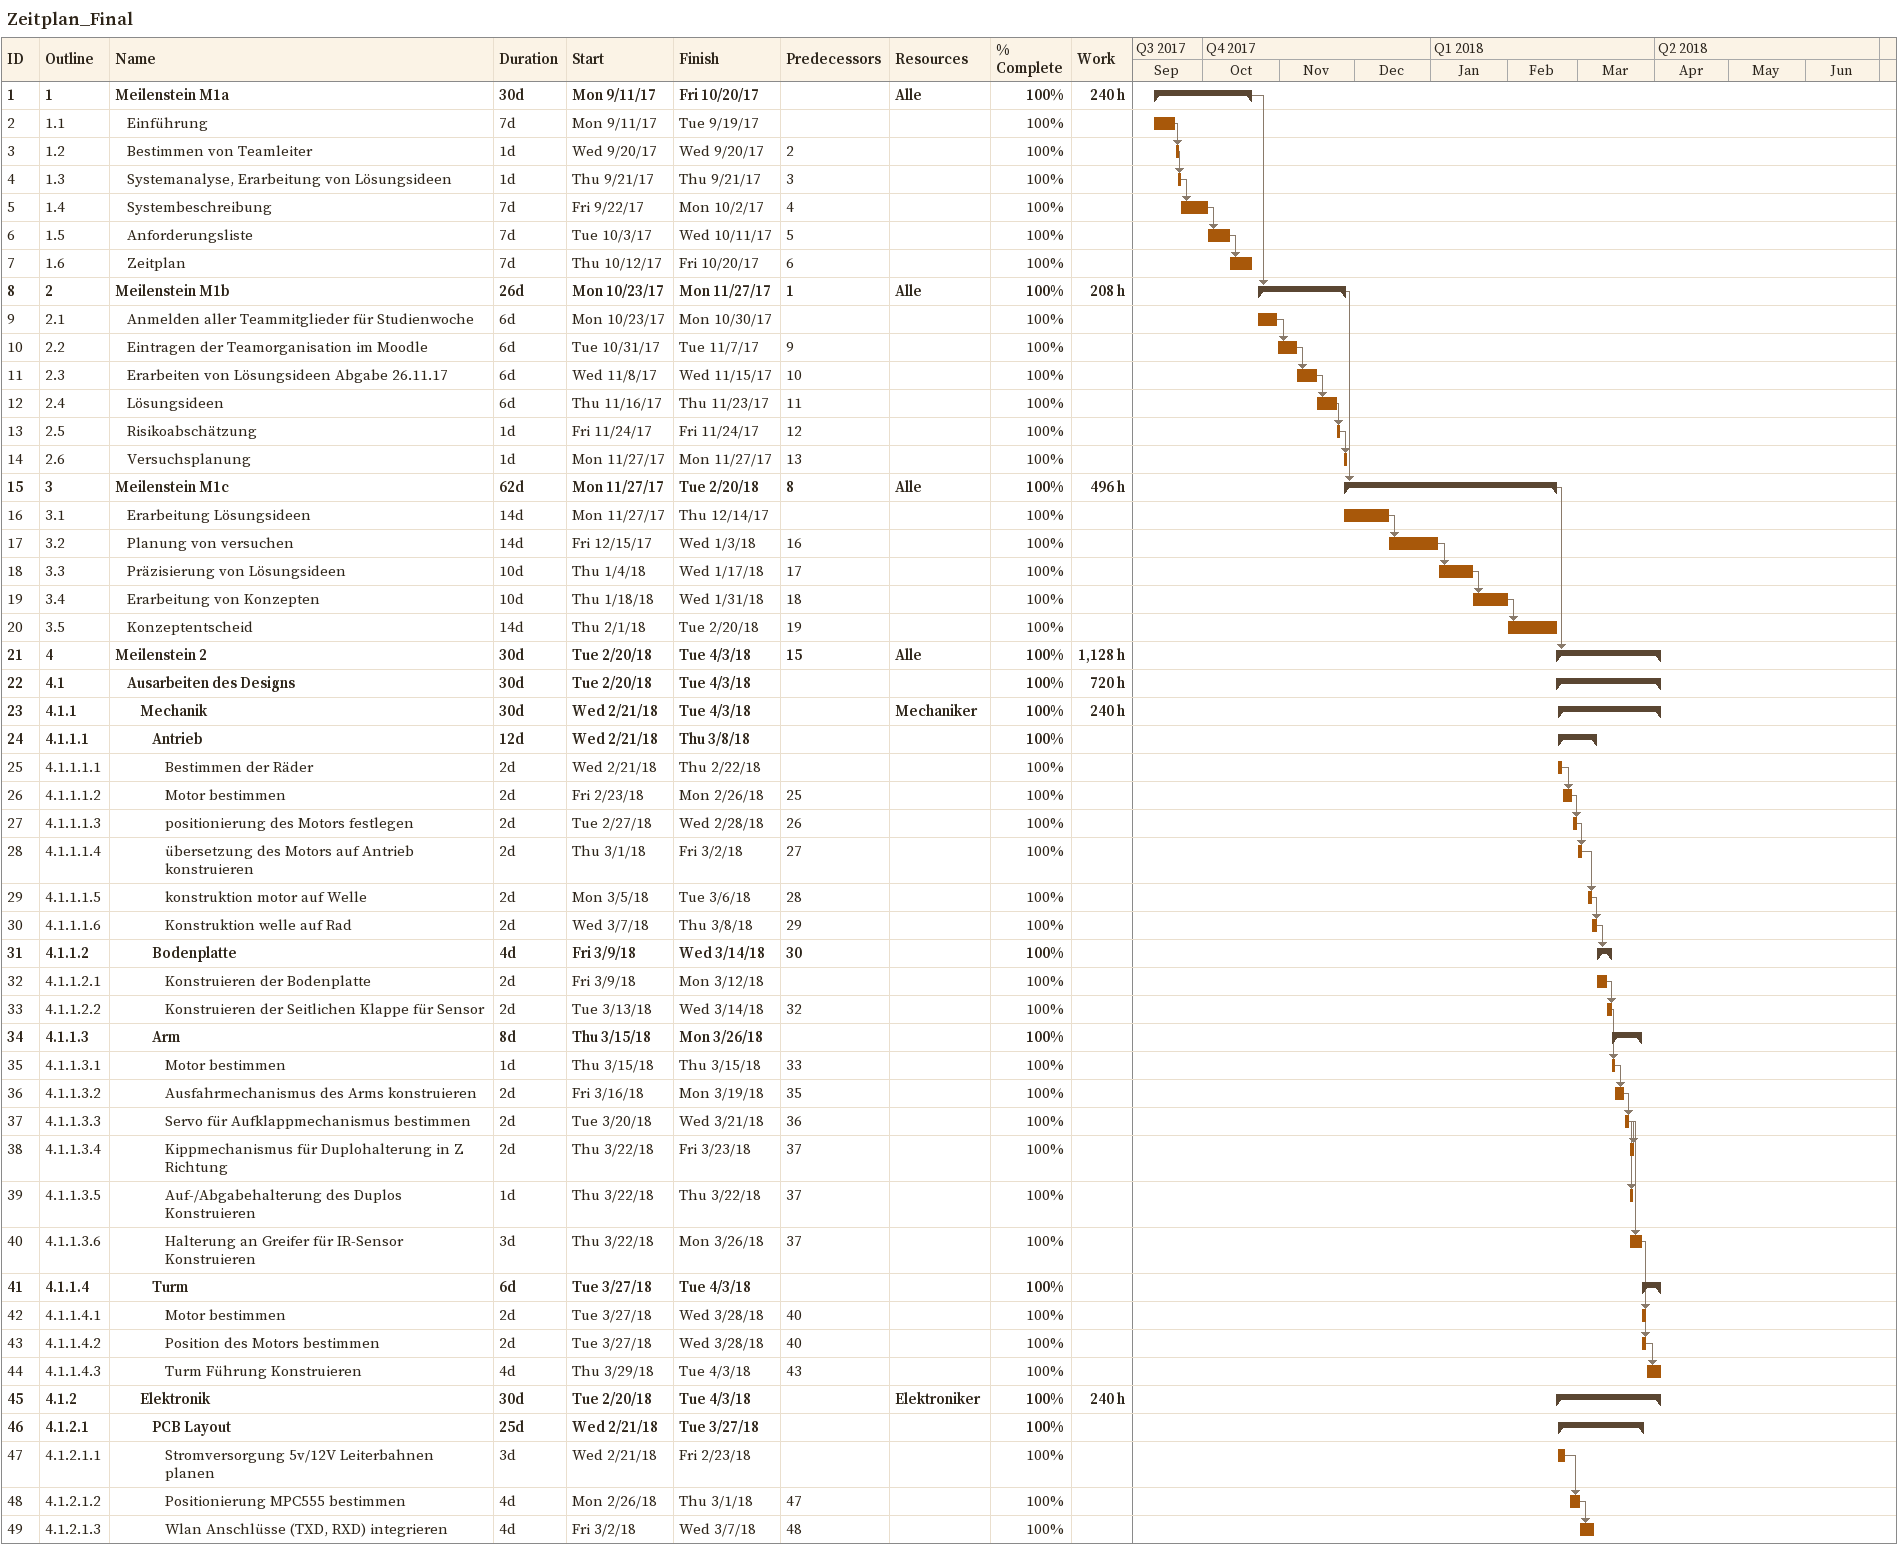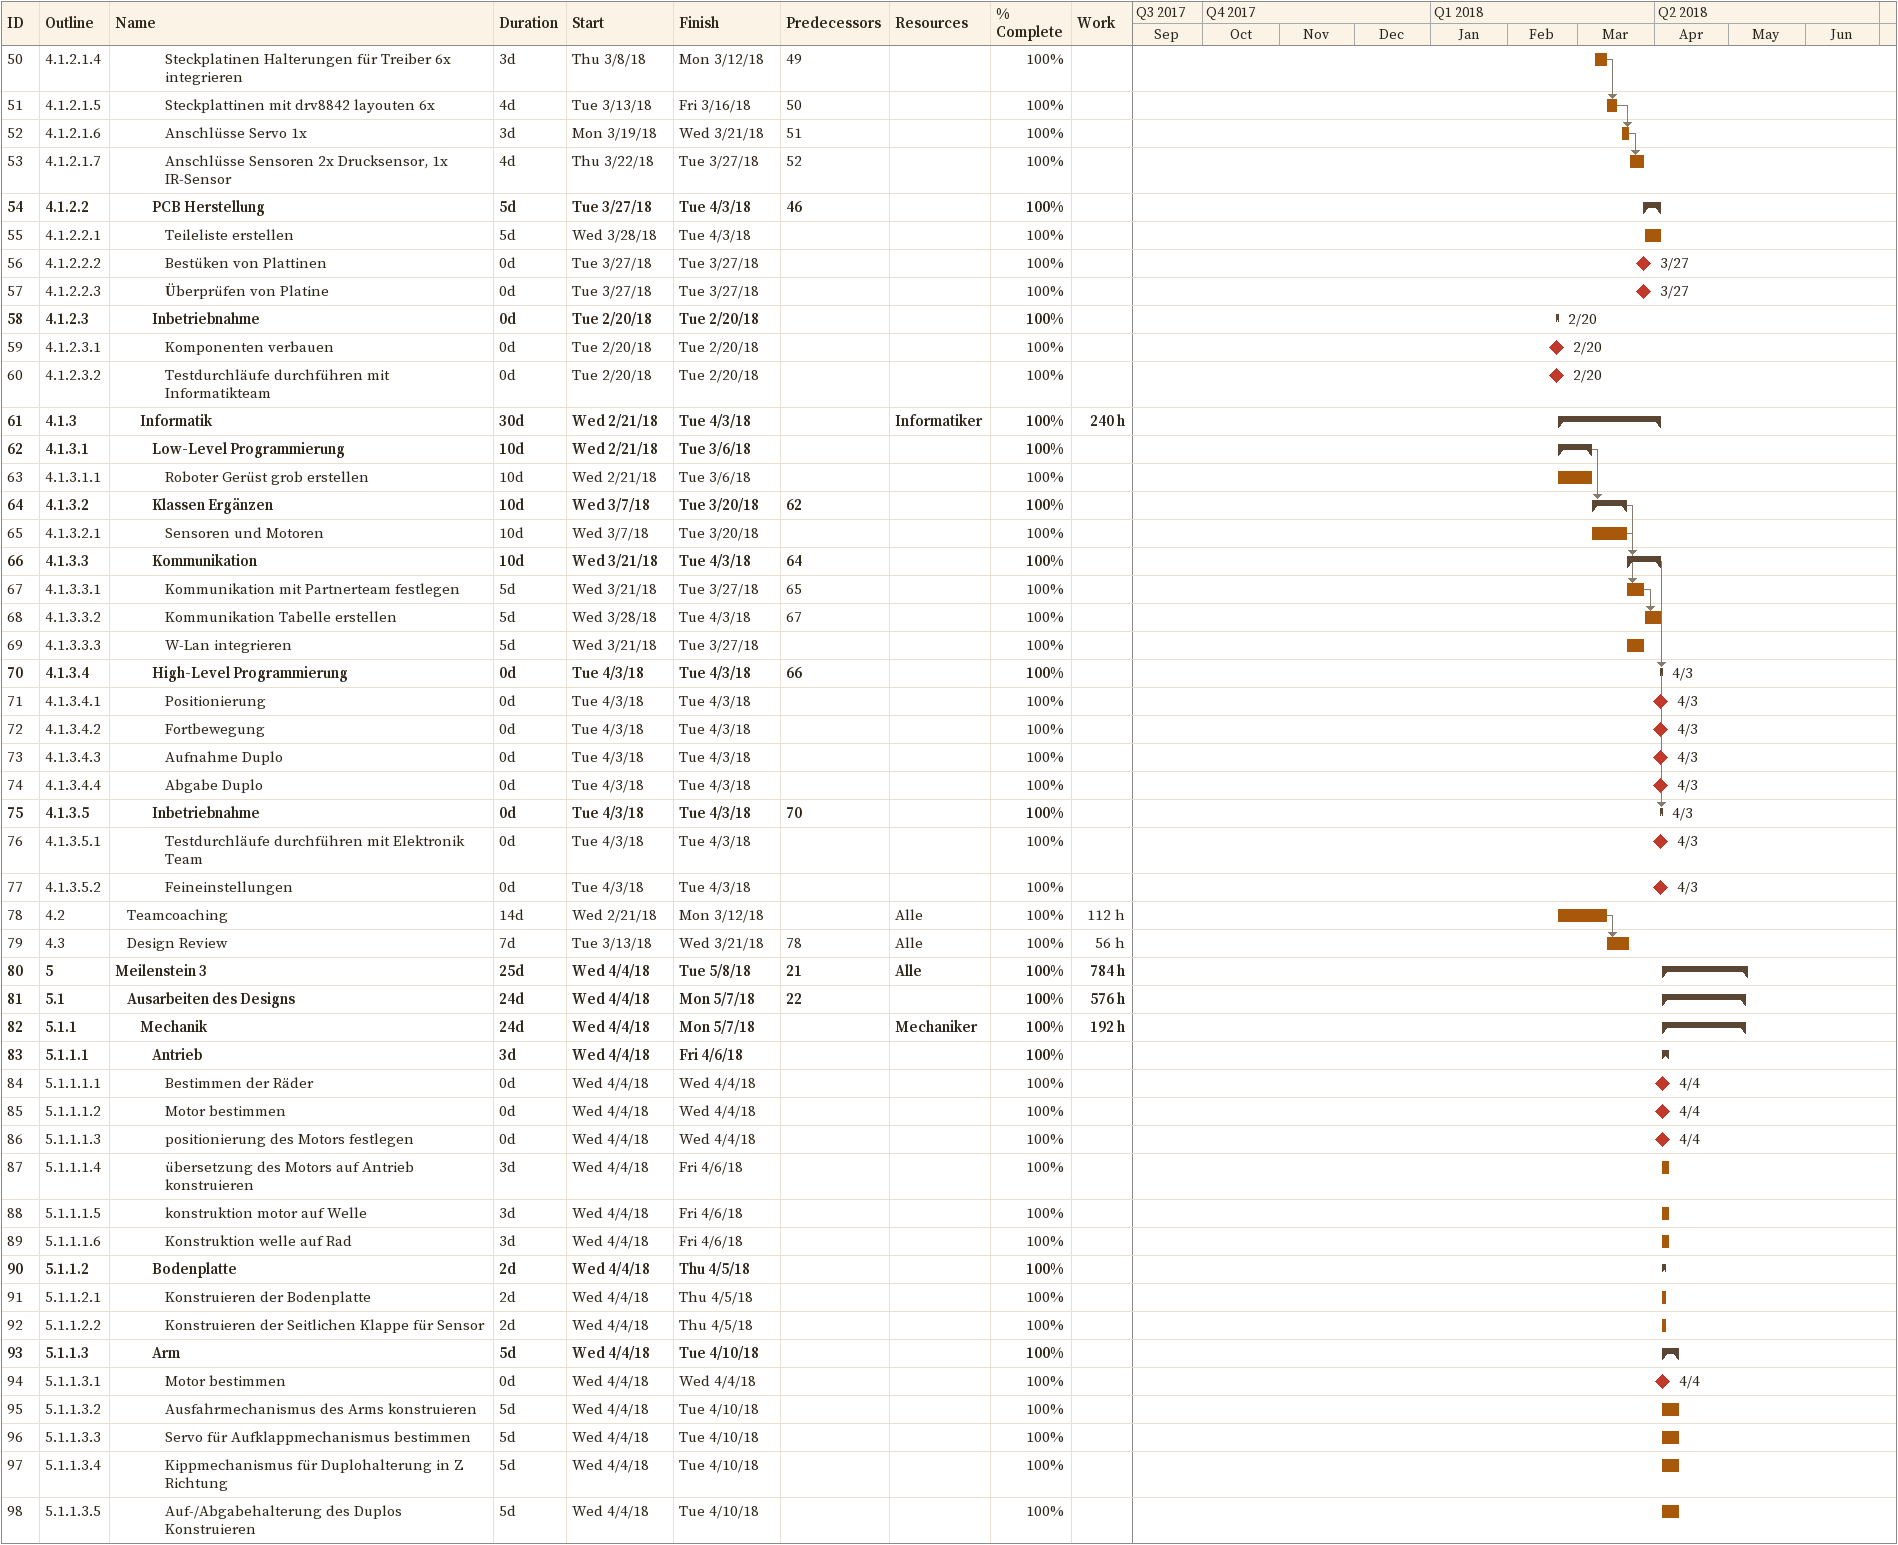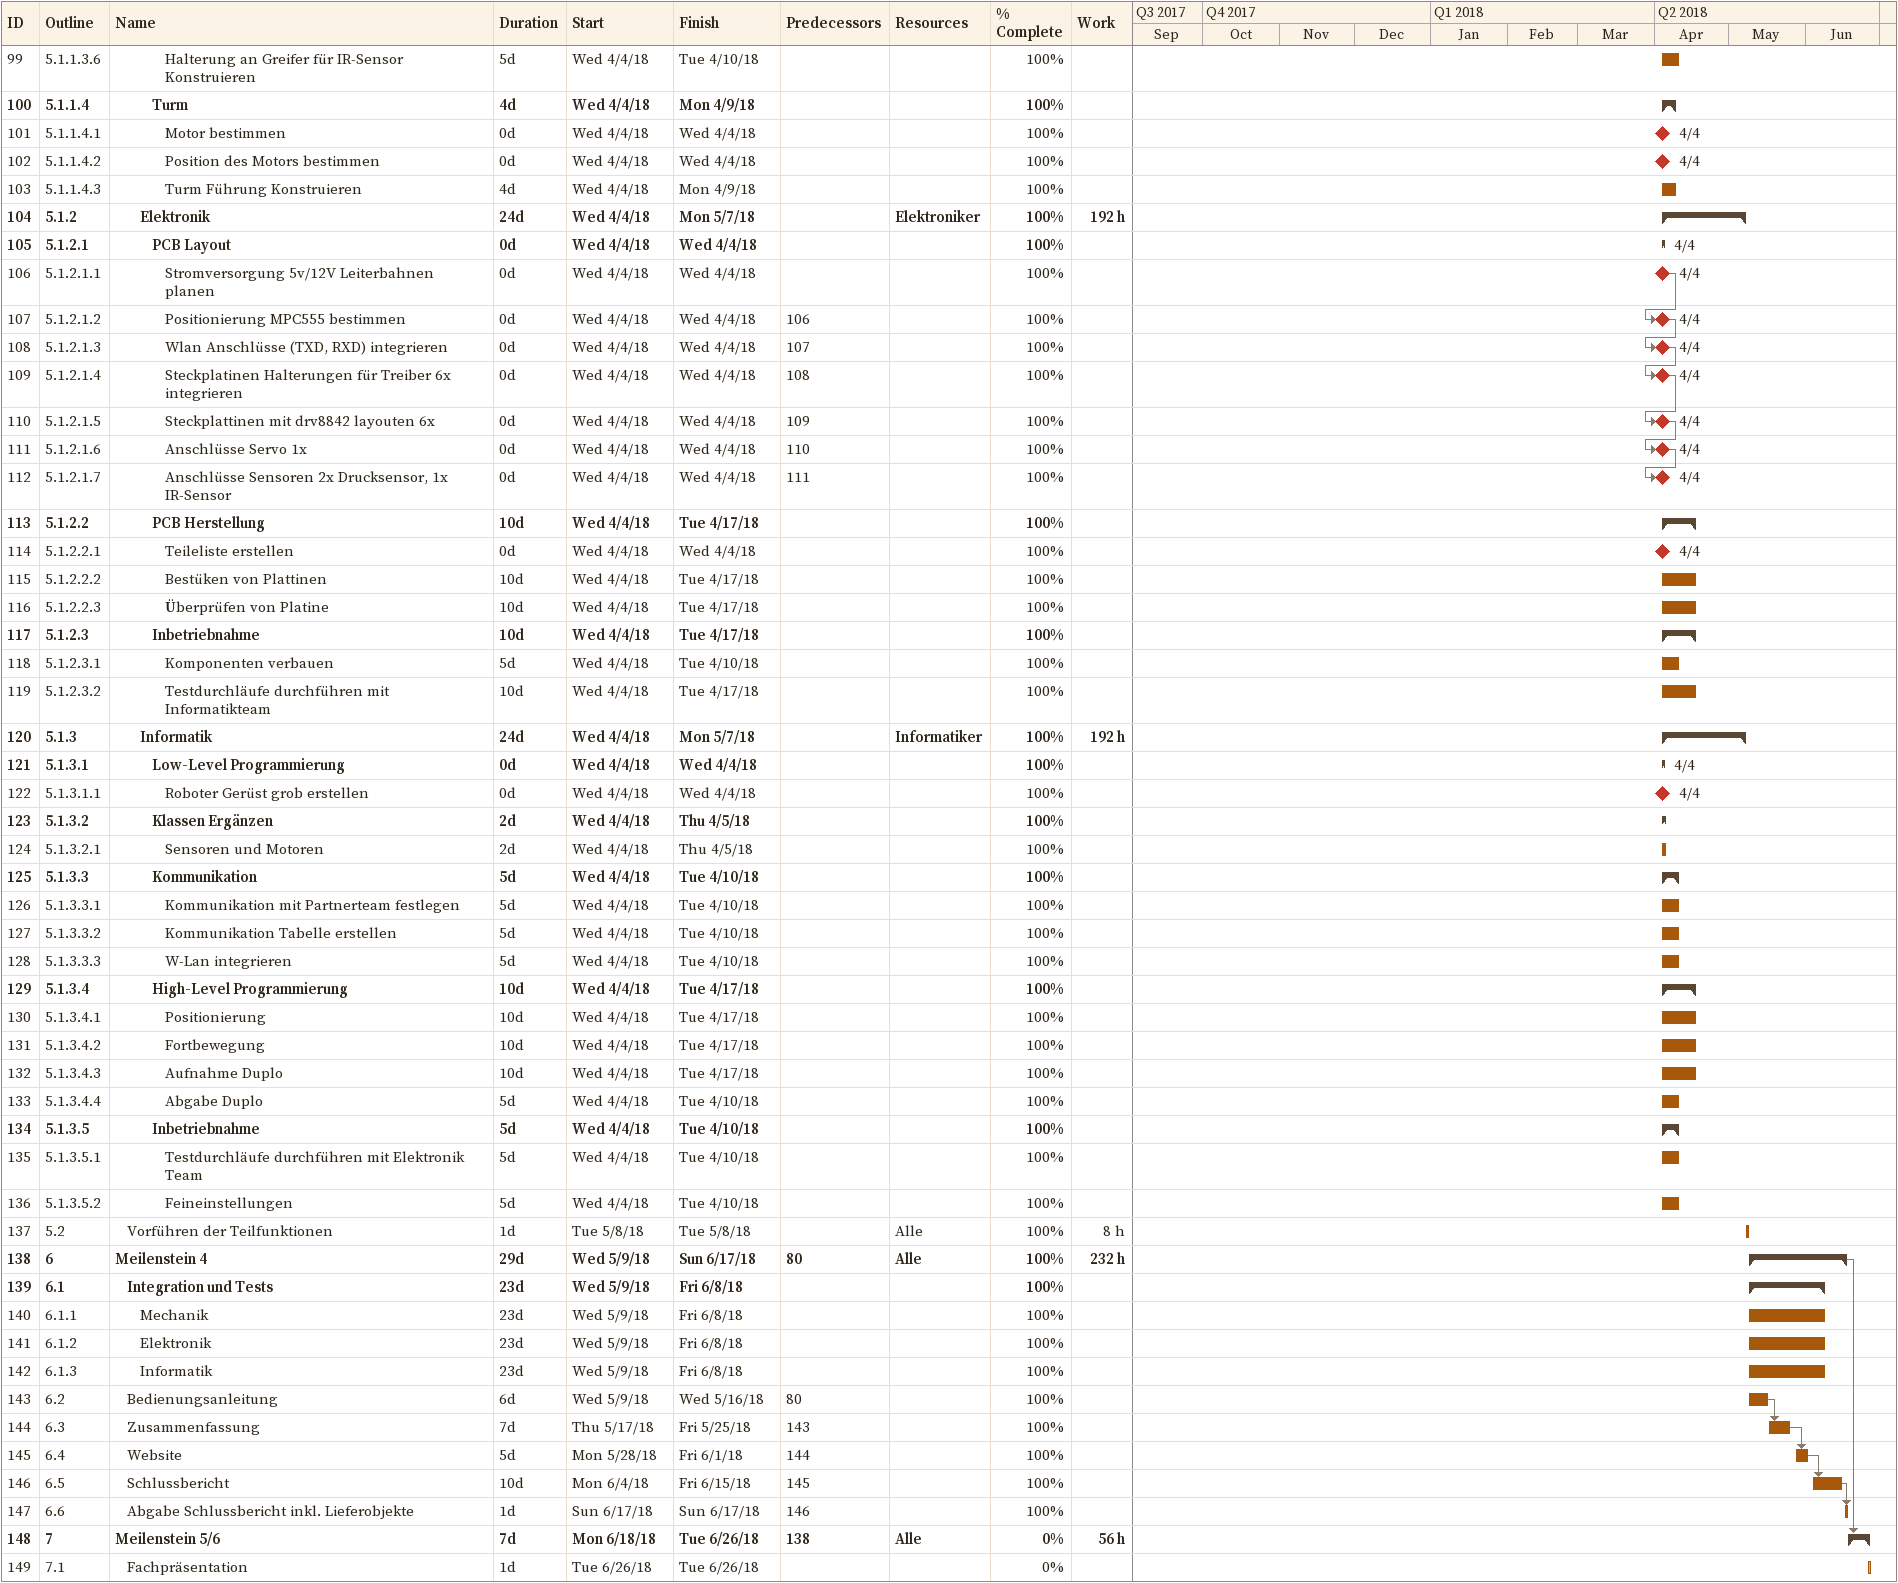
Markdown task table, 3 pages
Zeitplan_Final

| ID | WBS | Task | Duration | Start | Finish | Predecessors | Resources | % complete | Work (h) |
|---|---|---|---|---|---|---|---|---|---|
| 1 | 1 | **Meilenstein M1a** | 30d | 2017-09-11 | 2017-10-20 |  | Alle | 100 | 240 |
| 2 | 1.1 | Einführung | 7d | 2017-09-11 | 2017-09-19 |  |  | 100 |  |
| 3 | 1.2 | Bestimmen von Teamleiter | 1d | 2017-09-20 | 2017-09-20 | 2 |  | 100 |  |
| 4 | 1.3 | Systemanalyse, Erarbeitung von Lösungsideen | 1d | 2017-09-21 | 2017-09-21 | 3 |  | 100 |  |
| 5 | 1.4 | Systembeschreibung | 7d | 2017-09-22 | 2017-10-02 | 4 |  | 100 |  |
| 6 | 1.5 | Anforderungsliste | 7d | 2017-10-03 | 2017-10-11 | 5 |  | 100 |  |
| 7 | 1.6 | Zeitplan | 7d | 2017-10-12 | 2017-10-20 | 6 |  | 100 |  |
| 8 | 2 | **Meilenstein M1b** | 26d | 2017-10-23 | 2017-11-27 | 1 | Alle | 100 | 208 |
| 9 | 2.1 | Anmelden aller Teammitglieder für Studienwoche | 6d | 2017-10-23 | 2017-10-30 |  |  | 100 |  |
| 10 | 2.2 | Eintragen der Teamorganisation im Moodle | 6d | 2017-10-31 | 2017-11-07 | 9 |  | 100 |  |
| 11 | 2.3 | Erarbeiten von Lösungsideen Abgabe 26.11.17 | 6d | 2017-11-08 | 2017-11-15 | 10 |  | 100 |  |
| 12 | 2.4 | Lösungsideen | 6d | 2017-11-16 | 2017-11-23 | 11 |  | 100 |  |
| 13 | 2.5 | Risikoabschätzung | 1d | 2017-11-24 | 2017-11-24 | 12 |  | 100 |  |
| 14 | 2.6 | Versuchsplanung | 1d | 2017-11-27 | 2017-11-27 | 13 |  | 100 |  |
| 15 | 3 | **Meilenstein M1c** | 62d | 2017-11-27 | 2018-02-20 | 8 | Alle | 100 | 496 |
| 16 | 3.1 | Erarbeitung Lösungsideen | 14d | 2017-11-27 | 2017-12-14 |  |  | 100 |  |
| 17 | 3.2 | Planung von versuchen | 14d | 2017-12-15 | 2018-01-03 | 16 |  | 100 |  |
| 18 | 3.3 | Präzisierung von Lösungsideen | 10d | 2018-01-04 | 2018-01-17 | 17 |  | 100 |  |
| 19 | 3.4 | Erarbeitung von Konzepten | 10d | 2018-01-18 | 2018-01-31 | 18 |  | 100 |  |
| 20 | 3.5 | Konzeptentscheid | 14d | 2018-02-01 | 2018-02-20 | 19 |  | 100 |  |
| 21 | 4 | **Meilenstein 2** | 30d | 2018-02-20 | 2018-04-03 | 15 | Alle | 100 | 1128 |
| 22 | 4.1 | **Ausarbeiten des Designs** | 30d | 2018-02-20 | 2018-04-03 |  |  | 100 | 720 |
| 23 | 4.1.1 | **Mechanik** | 30d | 2018-02-21 | 2018-04-03 |  | Mechaniker | 100 | 240 |
| 24 | 4.1.1.1 | **Antrieb** | 12d | 2018-02-21 | 2018-03-08 |  |  | 100 |  |
| 25 | 4.1.1.1.1 | Bestimmen der Räder | 2d | 2018-02-21 | 2018-02-22 |  |  | 100 |  |
| 26 | 4.1.1.1.2 | Motor bestimmen | 2d | 2018-02-23 | 2018-02-26 | 25 |  | 100 |  |
| 27 | 4.1.1.1.3 | positionierung des Motors festlegen | 2d | 2018-02-27 | 2018-02-28 | 26 |  | 100 |  |
| 28 | 4.1.1.1.4 | übersetzung des Motors auf Antrieb konstruieren | 2d | 2018-03-01 | 2018-03-02 | 27 |  | 100 |  |
| 29 | 4.1.1.1.5 | konstruktion motor auf Welle | 2d | 2018-03-05 | 2018-03-06 | 28 |  | 100 |  |
| 30 | 4.1.1.1.6 | Konstruktion welle auf Rad | 2d | 2018-03-07 | 2018-03-08 | 29 |  | 100 |  |
| 31 | 4.1.1.2 | **Bodenplatte** | 4d | 2018-03-09 | 2018-03-14 | 30 |  | 100 |  |
| 32 | 4.1.1.2.1 | Konstruieren der Bodenplatte | 2d | 2018-03-09 | 2018-03-12 |  |  | 100 |  |
| 33 | 4.1.1.2.2 | Konstruieren der Seitlichen Klappe für Sensor | 2d | 2018-03-13 | 2018-03-14 | 32 |  | 100 |  |
| 34 | 4.1.1.3 | **Arm** | 8d | 2018-03-15 | 2018-03-26 |  |  | 100 |  |
| 35 | 4.1.1.3.1 | Motor bestimmen | 1d | 2018-03-15 | 2018-03-15 | 33 |  | 100 |  |
| 36 | 4.1.1.3.2 | Ausfahrmechanismus des Arms konstruieren | 2d | 2018-03-16 | 2018-03-19 | 35 |  | 100 |  |
| 37 | 4.1.1.3.3 | Servo für Aufklappmechanismus bestimmen | 2d | 2018-03-20 | 2018-03-21 | 36 |  | 100 |  |
| 38 | 4.1.1.3.4 | Kippmechanismus für Duplohalterung in Z Richtung | 2d | 2018-03-22 | 2018-03-23 | 37 |  | 100 |  |
| 39 | 4.1.1.3.5 | Auf-/Abgabehalterung des Duplos Konstruieren | 1d | 2018-03-22 | 2018-03-22 | 37 |  | 100 |  |
| 40 | 4.1.1.3.6 | Halterung an Greifer für IR-Sensor Konstruieren | 3d | 2018-03-22 | 2018-03-26 | 37 |  | 100 |  |
| 41 | 4.1.1.4 | **Turm** | 6d | 2018-03-27 | 2018-04-03 |  |  | 100 |  |
| 42 | 4.1.1.4.1 | Motor bestimmen | 2d | 2018-03-27 | 2018-03-28 | 40 |  | 100 |  |
| 43 | 4.1.1.4.2 | Position des Motors bestimmen | 2d | 2018-03-27 | 2018-03-28 | 40 |  | 100 |  |
| 44 | 4.1.1.4.3 | Turm Führung Konstruieren | 4d | 2018-03-29 | 2018-04-03 | 43 |  | 100 |  |
| 45 | 4.1.2 | **Elektronik** | 30d | 2018-02-20 | 2018-04-03 |  | Elektroniker | 100 | 240 |
| 46 | 4.1.2.1 | **PCB Layout** | 25d | 2018-02-21 | 2018-03-27 |  |  | 100 |  |
| 47 | 4.1.2.1.1 | Stromversorgung 5v/12V Leiterbahnen planen | 3d | 2018-02-21 | 2018-02-23 |  |  | 100 |  |
| 48 | 4.1.2.1.2 | Positionierung MPC555 bestimmen | 4d | 2018-02-26 | 2018-03-01 | 47 |  | 100 |  |
| 49 | 4.1.2.1.3 | Wlan Anschlüsse (TXD, RXD) integrieren | 4d | 2018-03-02 | 2018-03-07 | 48 |  | 100 |  |
| 50 | 4.1.2.1.4 | Steckplatinen Halterungen für Treiber 6x integrieren | 3d | 2018-03-08 | 2018-03-12 | 49 |  | 100 |  |
| 51 | 4.1.2.1.5 | Steckplattinen mit drv8842 layouten 6x | 4d | 2018-03-13 | 2018-03-16 | 50 |  | 100 |  |
| 52 | 4.1.2.1.6 | Anschlüsse Servo 1x | 3d | 2018-03-19 | 2018-03-21 | 51 |  | 100 |  |
| 53 | 4.1.2.1.7 | Anschlüsse Sensoren 2x Drucksensor, 1x IR-Sensor | 4d | 2018-03-22 | 2018-03-27 | 52 |  | 100 |  |
| 54 | 4.1.2.2 | **PCB Herstellung** | 5d | 2018-03-27 | 2018-04-03 | 46 |  | 100 |  |
| 55 | 4.1.2.2.1 | Teileliste erstellen | 5d | 2018-03-28 | 2018-04-03 |  |  | 100 |  |
| 56 | 4.1.2.2.2 | Bestüken von Plattinen | 0d | 2018-03-27 | 2018-03-27 |  |  | 100 |  |
| 57 | 4.1.2.2.3 | Überprüfen von Platine | 0d | 2018-03-27 | 2018-03-27 |  |  | 100 |  |
| 58 | 4.1.2.3 | **Inbetriebnahme** | 0d | 2018-02-20 | 2018-02-20 |  |  | 100 |  |
| 59 | 4.1.2.3.1 | Komponenten verbauen | 0d | 2018-02-20 | 2018-02-20 |  |  | 100 |  |
| 60 | 4.1.2.3.2 | Testdurchläufe durchführen mit Informatikteam | 0d | 2018-02-20 | 2018-02-20 |  |  | 100 |  |
| 61 | 4.1.3 | **Informatik** | 30d | 2018-02-21 | 2018-04-03 |  | Informatiker | 100 | 240 |
| 62 | 4.1.3.1 | **Low-Level Programmierung** | 10d | 2018-02-21 | 2018-03-06 |  |  | 100 |  |
| 63 | 4.1.3.1.1 | Roboter Gerüst grob erstellen | 10d | 2018-02-21 | 2018-03-06 |  |  | 100 |  |
| 64 | 4.1.3.2 | **Klassen Ergänzen** | 10d | 2018-03-07 | 2018-03-20 | 62 |  | 100 |  |
| 65 | 4.1.3.2.1 | Sensoren und Motoren | 10d | 2018-03-07 | 2018-03-20 |  |  | 100 |  |
| 66 | 4.1.3.3 | **Kommunikation** | 10d | 2018-03-21 | 2018-04-03 | 64 |  | 100 |  |
| 67 | 4.1.3.3.1 | Kommunikation mit Partnerteam festlegen | 5d | 2018-03-21 | 2018-03-27 | 65 |  | 100 |  |
| 68 | 4.1.3.3.2 | Kommunikation Tabelle erstellen | 5d | 2018-03-28 | 2018-04-03 | 67 |  | 100 |  |
| 69 | 4.1.3.3.3 | W-Lan integrieren | 5d | 2018-03-21 | 2018-03-27 |  |  | 100 |  |
| 70 | 4.1.3.4 | **High-Level Programmierung** | 0d | 2018-04-03 | 2018-04-03 | 66 |  | 100 |  |
| 71 | 4.1.3.4.1 | Positionierung | 0d | 2018-04-03 | 2018-04-03 |  |  | 100 |  |
| 72 | 4.1.3.4.2 | Fortbewegung | 0d | 2018-04-03 | 2018-04-03 |  |  | 100 |  |
| 73 | 4.1.3.4.3 | Aufnahme Duplo | 0d | 2018-04-03 | 2018-04-03 |  |  | 100 |  |
| 74 | 4.1.3.4.4 | Abgabe Duplo | 0d | 2018-04-03 | 2018-04-03 |  |  | 100 |  |
| 75 | 4.1.3.5 | **Inbetriebnahme** | 0d | 2018-04-03 | 2018-04-03 | 70 |  | 100 |  |
| 76 | 4.1.3.5.1 | Testdurchläufe durchführen mit Elektronik Team | 0d | 2018-04-03 | 2018-04-03 |  |  | 100 |  |
| 77 | 4.1.3.5.2 | Feineinstellungen | 0d | 2018-04-03 | 2018-04-03 |  |  | 100 |  |
| 78 | 4.2 | Teamcoaching | 14d | 2018-02-21 | 2018-03-12 |  | Alle | 100 | 112 |
| 79 | 4.3 | Design Review | 7d | 2018-03-13 | 2018-03-21 | 78 | Alle | 100 | 56 |
| 80 | 5 | **Meilenstein 3** | 25d | 2018-04-04 | 2018-05-08 | 21 | Alle | 100 | 784 |
| 81 | 5.1 | **Ausarbeiten des Designs** | 24d | 2018-04-04 | 2018-05-07 | 22 |  | 100 | 576 |
| 82 | 5.1.1 | **Mechanik** | 24d | 2018-04-04 | 2018-05-07 |  | Mechaniker | 100 | 192 |
| 83 | 5.1.1.1 | **Antrieb** | 3d | 2018-04-04 | 2018-04-06 |  |  | 100 |  |
| 84 | 5.1.1.1.1 | Bestimmen der Räder | 0d | 2018-04-04 | 2018-04-04 |  |  | 100 |  |
| 85 | 5.1.1.1.2 | Motor bestimmen | 0d | 2018-04-04 | 2018-04-04 |  |  | 100 |  |
| 86 | 5.1.1.1.3 | positionierung des Motors festlegen | 0d | 2018-04-04 | 2018-04-04 |  |  | 100 |  |
| 87 | 5.1.1.1.4 | übersetzung des Motors auf Antrieb konstruieren | 3d | 2018-04-04 | 2018-04-06 |  |  | 100 |  |
| 88 | 5.1.1.1.5 | konstruktion motor auf Welle | 3d | 2018-04-04 | 2018-04-06 |  |  | 100 |  |
| 89 | 5.1.1.1.6 | Konstruktion welle auf Rad | 3d | 2018-04-04 | 2018-04-06 |  |  | 100 |  |
| 90 | 5.1.1.2 | **Bodenplatte** | 2d | 2018-04-04 | 2018-04-05 |  |  | 100 |  |
| 91 | 5.1.1.2.1 | Konstruieren der Bodenplatte | 2d | 2018-04-04 | 2018-04-05 |  |  | 100 |  |
| 92 | 5.1.1.2.2 | Konstruieren der Seitlichen Klappe für Sensor | 2d | 2018-04-04 | 2018-04-05 |  |  | 100 |  |
| 93 | 5.1.1.3 | **Arm** | 5d | 2018-04-04 | 2018-04-10 |  |  | 100 |  |
| 94 | 5.1.1.3.1 | Motor bestimmen | 0d | 2018-04-04 | 2018-04-04 |  |  | 100 |  |
| 95 | 5.1.1.3.2 | Ausfahrmechanismus des Arms konstruieren | 5d | 2018-04-04 | 2018-04-10 |  |  | 100 |  |
| 96 | 5.1.1.3.3 | Servo für Aufklappmechanismus bestimmen | 5d | 2018-04-04 | 2018-04-10 |  |  | 100 |  |
| 97 | 5.1.1.3.4 | Kippmechanismus für Duplohalterung in Z Richtung | 5d | 2018-04-04 | 2018-04-10 |  |  | 100 |  |
| 98 | 5.1.1.3.5 | Auf-/Abgabehalterung des Duplos Konstruieren | 5d | 2018-04-04 | 2018-04-10 |  |  | 100 |  |
| 99 | 5.1.1.3.6 | Halterung an Greifer für IR-Sensor Konstruieren | 5d | 2018-04-04 | 2018-04-10 |  |  | 100 |  |
| 100 | 5.1.1.4 | **Turm** | 4d | 2018-04-04 | 2018-04-09 |  |  | 100 |  |
| 101 | 5.1.1.4.1 | Motor bestimmen | 0d | 2018-04-04 | 2018-04-04 |  |  | 100 |  |
| 102 | 5.1.1.4.2 | Position des Motors bestimmen | 0d | 2018-04-04 | 2018-04-04 |  |  | 100 |  |
| 103 | 5.1.1.4.3 | Turm Führung Konstruieren | 4d | 2018-04-04 | 2018-04-09 |  |  | 100 |  |
| 104 | 5.1.2 | **Elektronik** | 24d | 2018-04-04 | 2018-05-07 |  | Elektroniker | 100 | 192 |
| 105 | 5.1.2.1 | **PCB Layout** | 0d | 2018-04-04 | 2018-04-04 |  |  | 100 |  |
| 106 | 5.1.2.1.1 | Stromversorgung 5v/12V Leiterbahnen planen | 0d | 2018-04-04 | 2018-04-04 |  |  | 100 |  |
| 107 | 5.1.2.1.2 | Positionierung MPC555 bestimmen | 0d | 2018-04-04 | 2018-04-04 | 106 |  | 100 |  |
| 108 | 5.1.2.1.3 | Wlan Anschlüsse (TXD, RXD) integrieren | 0d | 2018-04-04 | 2018-04-04 | 107 |  | 100 |  |
| 109 | 5.1.2.1.4 | Steckplatinen Halterungen für Treiber 6x integrieren | 0d | 2018-04-04 | 2018-04-04 | 108 |  | 100 |  |
| 110 | 5.1.2.1.5 | Steckplattinen mit drv8842 layouten 6x | 0d | 2018-04-04 | 2018-04-04 | 109 |  | 100 |  |
| 111 | 5.1.2.1.6 | Anschlüsse Servo 1x | 0d | 2018-04-04 | 2018-04-04 | 110 |  | 100 |  |
| 112 | 5.1.2.1.7 | Anschlüsse Sensoren 2x Drucksensor, 1x IR-Sensor | 0d | 2018-04-04 | 2018-04-04 | 111 |  | 100 |  |
| 113 | 5.1.2.2 | **PCB Herstellung** | 10d | 2018-04-04 | 2018-04-17 |  |  | 100 |  |
| 114 | 5.1.2.2.1 | Teileliste erstellen | 0d | 2018-04-04 | 2018-04-04 |  |  | 100 |  |
| 115 | 5.1.2.2.2 | Bestüken von Plattinen | 10d | 2018-04-04 | 2018-04-17 |  |  | 100 |  |
| 116 | 5.1.2.2.3 | Überprüfen von Platine | 10d | 2018-04-04 | 2018-04-17 |  |  | 100 |  |
| 117 | 5.1.2.3 | **Inbetriebnahme** | 10d | 2018-04-04 | 2018-04-17 |  |  | 100 |  |
| 118 | 5.1.2.3.1 | Komponenten verbauen | 5d | 2018-04-04 | 2018-04-10 |  |  | 100 |  |
| 119 | 5.1.2.3.2 | Testdurchläufe durchführen mit Informatikteam | 10d | 2018-04-04 | 2018-04-17 |  |  | 100 |  |
| 120 | 5.1.3 | **Informatik** | 24d | 2018-04-04 | 2018-05-07 |  | Informatiker | 100 | 192 |
| 121 | 5.1.3.1 | **Low-Level Programmierung** | 0d | 2018-04-04 | 2018-04-04 |  |  | 100 |  |
| 122 | 5.1.3.1.1 | Roboter Gerüst grob erstellen | 0d | 2018-04-04 | 2018-04-04 |  |  | 100 |  |
| 123 | 5.1.3.2 | **Klassen Ergänzen** | 2d | 2018-04-04 | 2018-04-05 |  |  | 100 |  |
| 124 | 5.1.3.2.1 | Sensoren und Motoren | 2d | 2018-04-04 | 2018-04-05 |  |  | 100 |  |
| 125 | 5.1.3.3 | **Kommunikation** | 5d | 2018-04-04 | 2018-04-10 |  |  | 100 |  |
| 126 | 5.1.3.3.1 | Kommunikation mit Partnerteam festlegen | 5d | 2018-04-04 | 2018-04-10 |  |  | 100 |  |
| 127 | 5.1.3.3.2 | Kommunikation Tabelle erstellen | 5d | 2018-04-04 | 2018-04-10 |  |  | 100 |  |
| 128 | 5.1.3.3.3 | W-Lan integrieren | 5d | 2018-04-04 | 2018-04-10 |  |  | 100 |  |
| 129 | 5.1.3.4 | **High-Level Programmierung** | 10d | 2018-04-04 | 2018-04-17 |  |  | 100 |  |
| 130 | 5.1.3.4.1 | Positionierung | 10d | 2018-04-04 | 2018-04-17 |  |  | 100 |  |
| 131 | 5.1.3.4.2 | Fortbewegung | 10d | 2018-04-04 | 2018-04-17 |  |  | 100 |  |
| 132 | 5.1.3.4.3 | Aufnahme Duplo | 10d | 2018-04-04 | 2018-04-17 |  |  | 100 |  |
| 133 | 5.1.3.4.4 | Abgabe Duplo | 5d | 2018-04-04 | 2018-04-10 |  |  | 100 |  |
| 134 | 5.1.3.5 | **Inbetriebnahme** | 5d | 2018-04-04 | 2018-04-10 |  |  | 100 |  |
| 135 | 5.1.3.5.1 | Testdurchläufe durchführen mit Elektronik Team | 5d | 2018-04-04 | 2018-04-10 |  |  | 100 |  |
| 136 | 5.1.3.5.2 | Feineinstellungen | 5d | 2018-04-04 | 2018-04-10 |  |  | 100 |  |
| 137 | 5.2 | Vorführen der Teilfunktionen | 1d | 2018-05-08 | 2018-05-08 |  | Alle | 100 | 8 |
| 138 | 6 | **Meilenstein 4** | 29d | 2018-05-09 | 2018-06-17 | 80 | Alle | 100 | 232 |
| 139 | 6.1 | **Integration und Tests** | 23d | 2018-05-09 | 2018-06-08 |  |  | 100 |  |
| 140 | 6.1.1 | Mechanik | 23d | 2018-05-09 | 2018-06-08 |  |  | 100 |  |
| 141 | 6.1.2 | Elektronik | 23d | 2018-05-09 | 2018-06-08 |  |  | 100 |  |
| 142 | 6.1.3 | Informatik | 23d | 2018-05-09 | 2018-06-08 |  |  | 100 |  |
| 143 | 6.2 | Bedienungsanleitung | 6d | 2018-05-09 | 2018-05-16 | 80 |  | 100 |  |
| 144 | 6.3 | Zusammenfassung | 7d | 2018-05-17 | 2018-05-25 | 143 |  | 100 |  |
| 145 | 6.4 | Website | 5d | 2018-05-28 | 2018-06-01 | 144 |  | 100 |  |
| 146 | 6.5 | Schlussbericht | 10d | 2018-06-04 | 2018-06-15 | 145 |  | 100 |  |
| 147 | 6.6 | Abgabe Schlussbericht inkl. Lieferobjekte | 1d | 2018-06-17 | 2018-06-17 | 146 |  | 100 |  |
| 148 | 7 | **Meilenstein 5/6** | 7d | 2018-06-18 | 2018-06-26 | 138 | Alle | 0 | 56 |
| 149 | 7.1 | Fachpräsentation | 1d | 2018-06-26 | 2018-06-26 |  |  | 0 |  |
